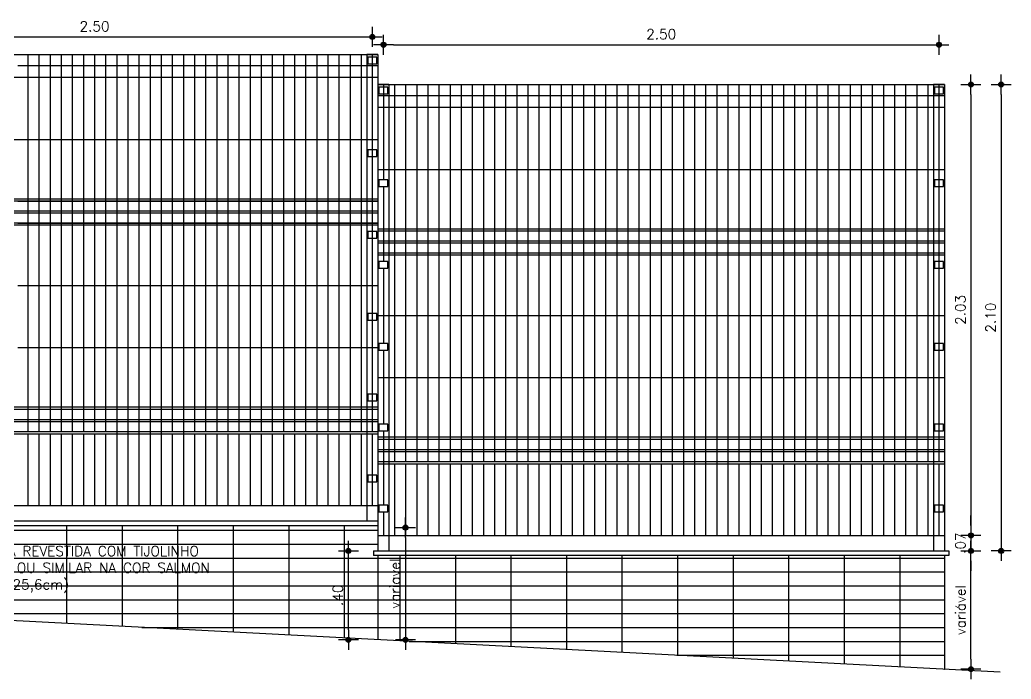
# Model space of a CAD drawing. Header units: millimetres. Extents: x 490 to 675, y -160 to -87.
# Drawn here: x 670.877 to 675.338, y -105.476 to -102.508 of the extents above; entities that cross this region are included whole.
import ezdxf

# ---------------------------------------------------------------- set-up
doc = ezdxf.new("R2010")
doc.units = ezdxf.units.MM
doc.header["$LTSCALE"] = 2.5
for name, color, linetype in [('ALAMBRADO', 2, 'Continuous'), ('COTA', 9, 'Continuous'), ('COTAS', 1, 'Continuous'), ('Hatch', 9, 'Continuous'), ('LINHA', 1, 'Continuous'), ('TEXTO', 2, 'Continuous'), ('TXAMB', 2, 'Continuous'), ('VIS', 5, 'Continuous'), ('VISTA1', 1, 'Continuous')]:
    doc.layers.add(name, color=color, linetype=linetype)
doc.styles.add('AMB25', font='ROMANS.SHX', dxfattribs={"height": 0.12})
doc.styles.add('COTA25', font='romans.shx')
doc.dimstyles.new('COTA25$0', dxfattribs={"dimtxt": 0.045, "dimasz": 0.045, "dimexe": 0.05, "dimexo": 0.95, "dimgap": 0.025, "dimtad": 1, "dimzin": 4, "dimdsep": 46, "dimtxsty": 'COTA25', "dimblk": 'bola', "dimcen": -0.1, "dimdle": 0.05, "dimse1": 1, "dimse2": 1, "dimclrd": 256, "dimclre": 3, "dimclrt": 2, "dimadec": 0, "dimazin": 0, "dimtfac": 1, "dimtix": 1, "dimtmove": 2, "dimatfit": 3, "dimldrblk": 'USERTICK', "dimfxl": 1, "dimtvp": 2.5, "dimtolj": 1, "dimtzin": 4, "dimarcsym": 0})

# ---------------------------------------------------------------- blocks, each defined once
blk = doc.blocks.new('bola')
blk.add_hatch(color=0).paths.add_polyline_path([(-0.25, 0, 1), (0.25, 0, 1)])
at = {"color": 0}
for p, q in [((0, 1), (0, 0.25)), ((-1, 0), (-0.25, 0)), ((0.25, 0), (1, 0)), ((0, -0.25), (0, -1))]:
    blk.add_line(p, q, dxfattribs=at)
blk.add_circle((0, 0), 0.25, dxfattribs=at)
blk = doc.blocks.new('*D624')
at = {"layer": 'COTA', "lineweight": -2}
blk.add_line((670.0084, -102.5846), (672.4184, -102.5846), dxfattribs=at)
at = {"layer": 'DEFPOINTS', "color": 0}
for p in [(672.4634, -102.5846), (669.9634, -102.6634), (672.4634, -102.6634)]:
    blk.add_point(p, dxfattribs=at)
at = {"layer": 'COTA', "lineweight": -2, "xscale": 0.045, "yscale": 0.045, "zscale": 0.045, "rotation": 180}
blk.add_blockref('bola', (669.9634, -102.5846), dxfattribs=at)
at = {"layer": 'COTA', "lineweight": -2, "xscale": 0.045, "yscale": 0.045, "zscale": 0.045}
blk.add_blockref('bola', (672.4634, -102.5846), dxfattribs=at)
at = {"layer": 'COTA', "color": 2, "insert": (671.2134, -102.5371), "char_height": 0.045, "attachment_point": 5, "style": 'COTA25'}
blk.add_mtext('\\A1;2.50', dxfattribs=at)
blk = doc.blocks.new('USERTICK')
at = {"color": 0}
for p, q in [((0, 1), (0, -1)), ((-1, 0), (1, 0))]:
    blk.add_line(p, q, dxfattribs=at)
blk.add_circle((0, 0), 0.25, dxfattribs=at)
blk = doc.blocks.new('*D625')
at = {"layer": 'COTA', "lineweight": -2}
blk.add_line((672.5584, -102.6197), (674.9684, -102.6197), dxfattribs=at)
at = {"layer": 'DEFPOINTS', "color": 0}
for p in [(675.0134, -102.6197), (672.5134, -102.7985), (675.0134, -102.7985)]:
    blk.add_point(p, dxfattribs=at)
at = {"layer": 'COTA', "lineweight": -2, "xscale": 0.045, "yscale": 0.045, "zscale": 0.045, "rotation": 180}
blk.add_blockref('bola', (672.5134, -102.6197), dxfattribs=at)
at = {"layer": 'COTA', "lineweight": -2, "xscale": 0.045, "yscale": 0.045, "zscale": 0.045}
blk.add_blockref('bola', (675.0134, -102.6197), dxfattribs=at)
at = {"layer": 'COTA', "color": 2, "insert": (673.7634, -102.5722), "char_height": 0.045, "attachment_point": 5, "style": 'COTA25'}
blk.add_mtext('\\A1;2.50', dxfattribs=at)
blk = doc.blocks.new('*D628')
at = {"layer": 'COTA', "lineweight": -2}
blk.add_line((675.1575, -102.8435), (675.1575, -104.7835), dxfattribs=at)
at = {"layer": 'DEFPOINTS', "color": 0}
for p in [(675.0384, -102.7985), (675.0384, -104.8285), (675.1575, -104.8285)]:
    blk.add_point(p, dxfattribs=at)
at = {"layer": 'COTA', "lineweight": -2, "xscale": 0.045, "yscale": 0.045, "zscale": 0.045}
for p, rotation in [((675.1575, -102.7985), 90), ((675.1575, -104.8285), 270)]:
    blk.add_blockref('bola', p, dxfattribs=dict(at, rotation=rotation))
at = {"layer": 'COTA', "color": 2, "insert": (675.11, -103.8135), "char_height": 0.045, "attachment_point": 5, "rotation": 90, "style": 'COTA25'}
blk.add_mtext('\\A1;2.03', dxfattribs=at)
blk = doc.blocks.new('*D620')
at = {"layer": 'COTA', "lineweight": -2}
for p, q in [((675.1575, -104.7835), (675.1575, -104.7385)), ((675.1575, -104.8285), (675.1575, -104.8985)), ((675.1575, -104.9435), (675.1575, -104.9885))]:
    blk.add_line(p, q, dxfattribs=at)
at = {"layer": 'DEFPOINTS', "color": 0}
for p in [(675.0384, -104.8285), (675.0384, -104.8985), (675.1575, -104.8985)]:
    blk.add_point(p, dxfattribs=at)
at = {"layer": 'COTA', "lineweight": -2, "xscale": 0.045, "yscale": 0.045, "zscale": 0.045}
for p, rotation in [((675.1575, -104.8285), 270), ((675.1575, -104.8985), 90)]:
    blk.add_blockref('bola', p, dxfattribs=dict(at, rotation=rotation))
at = {"layer": 'COTA', "color": 2, "insert": (675.11, -104.8635), "char_height": 0.045, "attachment_point": 5, "rotation": 90, "style": 'COTA25'}
blk.add_mtext('\\A1;.07', dxfattribs=at)
blk = doc.blocks.new('*D621')
at = {"layer": 'COTA', "lineweight": -2}
blk.add_line((675.1575, -105.3859), (675.1575, -104.9435), dxfattribs=at)
at = {"layer": 'DEFPOINTS', "color": 0}
for p in [(675.0384, -104.8985), (675.1575, -104.8985), (675.0384, -105.4309)]:
    blk.add_point(p, dxfattribs=at)
at = {"layer": 'COTA', "lineweight": -2, "xscale": 0.045, "yscale": 0.045, "zscale": 0.045}
for p, rotation in [((675.1575, -104.8985), 90), ((675.1575, -105.4309), 270)]:
    blk.add_blockref('bola', p, dxfattribs=dict(at, rotation=rotation))
at = {"layer": 'COTA', "color": 2, "insert": (675.11, -105.1647), "char_height": 0.045, "attachment_point": 5, "rotation": 90, "style": 'COTA25'}
blk.add_mtext('\\A1;variável', dxfattribs=at)
blk = doc.blocks.new('*D637')
at = {"layer": 'COTA', "lineweight": -2}
blk.add_line((672.3555, -105.2535), (672.3555, -104.9435), dxfattribs=at)
at = {"layer": 'DEFPOINTS', "color": 0}
for p in [(672.3555, -104.8985), (672.4884, -104.8985), (672.4884, -105.2985)]:
    blk.add_point(p, dxfattribs=at)
at = {"layer": 'COTA', "lineweight": -2, "xscale": 0.045, "yscale": 0.045, "zscale": 0.045}
for p, rotation in [((672.3555, -104.8985), 90), ((672.3555, -105.2985), 270)]:
    blk.add_blockref('bola', p, dxfattribs=dict(at, rotation=rotation))
at = {"layer": 'COTA', "color": 2, "insert": (672.308, -105.0985), "char_height": 0.045, "attachment_point": 5, "rotation": 90, "style": 'COTA25'}
blk.add_mtext('\\A1;.40', dxfattribs=at)
blk = doc.blocks.new('*D639')
at = {"layer": 'COTA', "lineweight": -2}
blk.add_line((675.2933, -102.8435), (675.2933, -104.8535), dxfattribs=at)
at = {"layer": 'DEFPOINTS', "color": 0}
for p in [(675.0384, -102.7985), (675.0384, -104.8985), (675.2933, -104.8985)]:
    blk.add_point(p, dxfattribs=at)
at = {"layer": 'COTA', "lineweight": -2, "xscale": 0.045, "yscale": 0.045, "zscale": 0.045}
for p, rotation in [((675.2933, -102.7985), 90), ((675.2933, -104.8985), 270)]:
    blk.add_blockref('bola', p, dxfattribs=dict(at, rotation=rotation))
at = {"layer": 'COTA', "color": 2, "insert": (675.2458, -103.8485), "char_height": 0.045, "attachment_point": 5, "rotation": 90, "style": 'COTA25'}
blk.add_mtext('\\A1;2.10', dxfattribs=at)
blk = doc.blocks.new('*D640')
at = {"layer": 'COTA', "lineweight": -2}
blk.add_line((672.6129, -104.8384), (672.6129, -105.2535), dxfattribs=at)
at = {"layer": 'DEFPOINTS', "color": 0}
for p in [(672.4884, -104.7934), (672.4884, -105.2985), (672.6129, -105.2985)]:
    blk.add_point(p, dxfattribs=at)
at = {"layer": 'COTA', "lineweight": -2, "xscale": 0.045, "yscale": 0.045, "zscale": 0.045}
for p, rotation in [((672.6129, -104.7934), 90), ((672.6129, -105.2985), 270)]:
    blk.add_blockref('bola', p, dxfattribs=dict(at, rotation=rotation))
at = {"layer": 'COTA', "color": 2, "insert": (672.5654, -105.0459), "char_height": 0.045, "attachment_point": 5, "rotation": 90, "style": 'COTA25'}
blk.add_mtext('\\A1;variavel', dxfattribs=at)

msp = doc.modelspace()

# ---------------------------------------------------------------- hatches: boundary and pattern name
at = {"layer": 'Hatch'}
h = msp.add_hatch(dxfattribs=at)
h.set_pattern_fill('GRATE', color=256, scale=2, style=0)
h.set_pattern_definition([(0, (667.338365, -105.43093), (0, 0.0625), []), (90, (667.33836, -105.43093), (-0.25, 2e-17), [])])
h.paths.add_polyline_path([(675.0384, -104.9185), (672.4884, -104.9185), (672.4884, -105.2985), (675.0384, -105.4309)])
h.paths.add_polyline_path([(672.4884, -104.9185), (672.4684, -104.9185), (672.4684, -104.8985), (672.4884, -104.8985), (672.4884, -104.7834), (669.8884, -104.7834), (669.8884, -105.1634), (672.4884, -105.2985)])
h.paths.add_polyline_path([(669.8884, -104.7634), (669.9384, -104.7634), (669.9384, -104.6509), (667.3384, -104.6509), (667.3384, -105.0309), (669.8884, -105.1634)])
h.paths.add_polyline_path([(672.6141, -105.1761), (672.6141, -104.9157), (672.5466, -104.9157), (672.5466, -105.1761)], flags=9)
h.paths.add_polyline_path([(672.3568, -105.129), (672.3568, -105.0144), (672.2893, -105.0144), (672.2893, -105.129)], flags=24)
h.paths.add_polyline_path([(669.7415, -104.9939), (669.7415, -104.8793), (669.674, -104.8793), (669.674, -104.9939)], flags=24)

# ---------------------------------------------------------------- linework, layer by layer
at = {"layer": 'ALAMBRADO'}
for p, q in [((672.4384, -102.6634), (672.4384, -104.7634)), ((672.4884, -102.6634), (672.4384, -102.6634)), ((672.4884, -102.6634), (672.4884, -104.7634)), ((672.4884, -102.7985), (672.4884, -104.8985)), ((672.5384, -102.7985), (672.4884, -102.7985)), ((672.5384, -102.7985), (672.5384, -104.8985)), ((674.9884, -102.7985), (674.9884, -104.8985)), ((675.0384, -102.7985), (674.9884, -102.7985)), ((675.0384, -102.7985), (675.0384, -104.8985)), ((672.4384, -104.7634), (672.4884, -104.7634)), ((674.9884, -104.8985), (675.0384, -104.8985))]:
    msp.add_line(p, q, dxfattribs=at)
at = {"layer": 'COTAS'}
msp.add_line((672.4684, -104.8985), (672.4684, -104.9185), dxfattribs=at)
at = {"layer": 'Hatch', "color": 250}
for p, q in [((669.9384, -102.6634), (672.4884, -102.6634)), ((670.9133, -102.6634), (670.9133, -104.1981)), ((670.9133, -102.6634), (670.9133, -104.3629)), ((670.9633, -102.6634), (670.9633, -104.3629)), ((670.9633, -102.6634), (670.9633, -104.3629)), ((671.0133, -102.6634), (671.0133, -104.3629)), ((671.0133, -102.6634), (671.0133, -104.3629)), ((671.0633, -102.6634), (671.0633, -104.3629)), ((671.0633, -102.6634), (671.0633, -104.3629)), ((671.1133, -102.6634), (671.1133, -104.3629)), ((671.1133, -102.6634), (671.1133, -104.3629)), ((671.1633, -102.6634), (671.1633, -104.3629)), ((671.2133, -102.6634), (671.2133, -104.3629)), ((671.2633, -102.6634), (671.2633, -104.3629)), ((671.3133, -102.6634), (671.3133, -104.6934)), ((671.3633, -102.6634), (671.3633, -104.6934)), ((671.4133, -102.6634), (671.4133, -104.6934)), ((671.4633, -102.6634), (671.4633, -104.6934)), ((671.5133, -102.6634), (671.5133, -104.6934)), ((671.5633, -102.6634), (671.5633, -104.3629)), ((671.6133, -102.6634), (671.6133, -104.6934)), ((671.6633, -102.6634), (671.6633, -104.3629)), ((671.7133, -102.6634), (671.7133, -104.3629)), ((671.7633, -102.6634), (671.7633, -104.3629)), ((671.8133, -102.6634), (671.8133, -104.3629)), ((671.8633, -102.6634), (671.8633, -104.3629)), ((671.9133, -102.6634), (671.9133, -104.3629)), ((671.9633, -102.6634), (671.9633, -104.3629)), ((672.0133, -102.6634), (672.0133, -104.3629)), ((672.0633, -102.6634), (672.0633, -104.3629)), ((672.1133, -102.6634), (672.1133, -104.3629)), ((672.1633, -102.6634), (672.1633, -104.3629)), ((672.2133, -102.6634), (672.2133, -104.3629)), ((672.2633, -102.6634), (672.2633, -104.3629)), ((672.3133, -102.6634), (672.3133, -104.3629)), ((672.3633, -102.6634), (672.3633, -104.3629)), ((672.4133, -102.6634), (672.4133, -104.3629)), ((672.4633, -102.6634), (672.4633, -104.3629)), ((672.4634, -102.6634), (672.4634, -103.0924)), ((670.8687, -102.7134), (672.4884, -102.7134)), ((669.9384, -102.766), (672.4884, -102.766)), ((672.4884, -102.7985), (675.0384, -102.7985)), ((672.5134, -102.7985), (672.5134, -103.2275)), ((672.5634, -102.7985), (672.5634, -104.498)), ((672.6134, -102.7985), (672.6134, -104.498)), ((672.6634, -102.7985), (672.6634, -104.498)), ((672.7134, -102.7985), (672.7134, -104.498)), ((672.7634, -102.7985), (672.7634, -104.498)), ((672.8134, -102.7985), (672.8134, -104.498)), ((672.8634, -102.7985), (672.8634, -104.498)), ((672.9134, -102.7985), (672.9134, -104.498)), ((672.9634, -102.7985), (672.9634, -104.498)), ((673.0134, -102.7985), (673.0134, -104.498)), ((673.0634, -102.7985), (673.0634, -104.498)), ((673.1134, -102.7985), (673.1134, -104.498)), ((673.1634, -102.7985), (673.1634, -104.498)), ((673.2134, -102.7985), (673.2134, -104.498)), ((673.2634, -102.7985), (673.2634, -104.498)), ((673.3134, -102.7985), (673.3134, -104.498)), ((673.3634, -102.7985), (673.3634, -104.498)), ((673.4134, -102.7985), (673.4134, -104.498)), ((673.4633, -102.7985), (673.4633, -104.3332)), ((673.4633, -102.7985), (673.4633, -104.498)), ((673.5133, -102.7985), (673.5133, -104.498)), ((673.5133, -102.7985), (673.5133, -104.498)), ((673.5633, -102.7985), (673.5633, -104.498)), ((673.5633, -102.7985), (673.5633, -104.498)), ((673.6133, -102.7985), (673.6133, -104.498)), ((673.6133, -102.7985), (673.6133, -104.498)), ((673.6633, -102.7985), (673.6633, -104.498)), ((673.6633, -102.7985), (673.6633, -104.498)), ((673.7133, -102.7985), (673.7133, -104.498)), ((673.7633, -102.7985), (673.7633, -104.498)), ((673.8133, -102.7985), (673.8133, -104.498)), ((673.8633, -102.7985), (673.8633, -104.8285)), ((673.9133, -102.7985), (673.9133, -104.8285)), ((673.9633, -102.7985), (673.9633, -104.8285)), ((674.0133, -102.7985), (674.0133, -104.8285)), ((674.0633, -102.7985), (674.0633, -104.8285)), ((674.1133, -102.7985), (674.1133, -104.498)), ((674.1633, -102.7985), (674.1633, -104.8285)), ((674.2133, -102.7985), (674.2133, -104.498)), ((674.2633, -102.7985), (674.2633, -104.498)), ((674.3133, -102.7985), (674.3133, -104.498)), ((674.3633, -102.7985), (674.3633, -104.498)), ((674.4133, -102.7985), (674.4133, -104.498)), ((674.4633, -102.7985), (674.4633, -104.498)), ((674.5133, -102.7985), (674.5133, -104.498)), ((674.5633, -102.7985), (674.5633, -104.498)), ((674.6133, -102.7985), (674.6133, -104.498)), ((674.6633, -102.7985), (674.6633, -104.498)), ((674.7133, -102.7985), (674.7133, -104.498)), ((674.7633, -102.7985), (674.7633, -104.498)), ((674.8133, -102.7985), (674.8133, -104.498)), ((674.8633, -102.7985), (674.8633, -104.498)), ((674.9133, -102.7985), (674.9133, -104.498)), ((674.9633, -102.7985), (674.9633, -104.498)), ((675.0133, -102.7985), (675.0133, -104.498)), ((675.0134, -102.7985), (675.0134, -103.2275)), ((672.4884, -102.8485), (673.4187, -102.8485)), ((673.4187, -102.8485), (675.0384, -102.8485)), ((672.4884, -102.9011), (675.0384, -102.9011)), ((669.9384, -103.046), (672.4884, -103.046)), ((672.4884, -103.1811), (675.0384, -103.1811)), ((672.5134, -103.2575), (672.5134, -103.5962)), ((672.4884, -103.3146), (669.9384, -103.3146)), ((672.4884, -103.3239), (669.9384, -103.3239)), ((670.8687, -103.3234), (672.4884, -103.3234)), ((672.4884, -103.3687), (669.9384, -103.3687)), ((672.4884, -103.378), (669.9384, -103.378)), ((672.4884, -103.4229), (669.9384, -103.4229)), ((672.4884, -103.4322), (669.9384, -103.4322)), ((670.8687, -103.4234), (672.4884, -103.4234)), ((675.0384, -103.4497), (672.4884, -103.4497)), ((672.4634, -103.4911), (672.4634, -103.8299)), ((675.0384, -103.459), (672.4884, -103.459)), ((675.0384, -103.5038), (672.4884, -103.5038)), ((675.0384, -103.5131), (672.4884, -103.5131)), ((675.0384, -103.558), (672.4884, -103.558)), ((675.0384, -103.5673), (672.4884, -103.5673)), ((672.5134, -103.6262), (672.5134, -103.965)), ((675.0134, -103.6262), (675.0134, -103.965)), ((670.8687, -103.7034), (672.4884, -103.7034)), ((672.4884, -103.8385), (673.4187, -103.8385)), ((673.4187, -103.8385), (675.0384, -103.8385)), ((672.4634, -103.8599), (672.4634, -104.1924)), ((670.8687, -103.9834), (672.4884, -103.9834)), ((672.5134, -103.995), (672.5134, -104.3275)), ((675.0134, -103.995), (675.0134, -104.3275)), ((672.4884, -104.1185), (673.4187, -104.1185)), ((673.4187, -104.1185), (675.0384, -104.1185)), ((672.4884, -104.252), (669.9384, -104.252)), ((670.9133, -104.2258), (670.9133, -104.3629)), ((672.4884, -104.2613), (669.9384, -104.2613)), ((672.4884, -104.3087), (669.9384, -104.3087)), ((672.4884, -104.318), (669.9384, -104.318)), ((672.4884, -104.3629), (669.9384, -104.3629)), ((672.4884, -104.3722), (669.9384, -104.3722)), ((670.9133, -104.3722), (670.9133, -104.6934)), ((670.9133, -104.3722), (670.9133, -104.6934)), ((670.9633, -104.3722), (670.9633, -104.6934)), ((670.9633, -104.3722), (670.9633, -104.6934)), ((671.0133, -104.3722), (671.0133, -104.6934)), ((671.0133, -104.3722), (671.0133, -104.6934)), ((671.0633, -104.3722), (671.0633, -104.6934)), ((671.0633, -104.3722), (671.0633, -104.6934)), ((671.1133, -104.3722), (671.1133, -104.6934)), ((671.1133, -104.3722), (671.1133, -104.6934)), ((671.1633, -104.3722), (671.1633, -104.6934)), ((671.2133, -104.3722), (671.2133, -104.6934)), ((671.2633, -104.3722), (671.2633, -104.6934)), ((671.5633, -104.3722), (671.5633, -104.6934)), ((671.6633, -104.3722), (671.6633, -104.6934)), ((671.7133, -104.3722), (671.7133, -104.6934)), ((671.7633, -104.3722), (671.7633, -104.6934)), ((671.8133, -104.3722), (671.8133, -104.6934)), ((671.8633, -104.3722), (671.8633, -104.6934)), ((671.9133, -104.3722), (671.9133, -104.6934)), ((671.9633, -104.3722), (671.9633, -104.6934)), ((672.0133, -104.3722), (672.0133, -104.6934)), ((672.0633, -104.3722), (672.0633, -104.6934)), ((672.1133, -104.3722), (672.1133, -104.6934)), ((672.1633, -104.3722), (672.1633, -104.6934)), ((672.2133, -104.3722), (672.2133, -104.6934)), ((672.2633, -104.3722), (672.2633, -104.6934)), ((672.3133, -104.3722), (672.3133, -104.6934)), ((672.3633, -104.3722), (672.3633, -104.6934)), ((672.4133, -104.3722), (672.4133, -104.6934)), ((672.4633, -104.3722), (672.4633, -104.6934)), ((675.0384, -104.3871), (672.4884, -104.3871)), ((672.5134, -104.3575), (672.5134, -104.6931)), ((673.4633, -104.3609), (673.4633, -104.498)), ((675.0384, -104.3964), (672.4884, -104.3964)), ((675.0384, -104.4438), (672.4884, -104.4438)), ((675.0384, -104.4531), (672.4884, -104.4531)), ((675.0384, -104.498), (672.4884, -104.498)), ((675.0384, -104.5073), (672.4884, -104.5073)), ((672.5634, -104.5073), (672.5634, -104.8285)), ((672.6134, -104.5073), (672.6134, -104.8285)), ((672.6634, -104.5073), (672.6634, -104.8285)), ((672.7134, -104.5073), (672.7134, -104.8285)), ((672.7634, -104.5073), (672.7634, -104.8285)), ((672.8134, -104.5073), (672.8134, -104.8285)), ((672.8634, -104.5073), (672.8634, -104.8285)), ((672.9134, -104.5073), (672.9134, -104.8285)), ((672.9634, -104.5073), (672.9634, -104.8285)), ((673.0134, -104.5073), (673.0134, -104.8285)), ((673.0634, -104.5073), (673.0634, -104.8285)), ((673.1134, -104.5073), (673.1134, -104.8285)), ((673.1634, -104.5073), (673.1634, -104.8285)), ((673.2134, -104.5073), (673.2134, -104.8285)), ((673.2634, -104.5073), (673.2634, -104.8285)), ((673.3134, -104.5073), (673.3134, -104.8285)), ((673.3634, -104.5073), (673.3634, -104.8285)), ((673.4134, -104.5073), (673.4134, -104.8285)), ((673.4633, -104.5073), (673.4633, -104.8285)), ((673.4633, -104.5073), (673.4633, -104.8285)), ((673.5133, -104.5073), (673.5133, -104.8285)), ((673.5133, -104.5073), (673.5133, -104.8285)), ((673.5633, -104.5073), (673.5633, -104.8285)), ((673.5633, -104.5073), (673.5633, -104.8285)), ((673.6133, -104.5073), (673.6133, -104.8285)), ((673.6133, -104.5073), (673.6133, -104.8285)), ((673.6633, -104.5073), (673.6633, -104.8285)), ((673.6633, -104.5073), (673.6633, -104.8285)), ((673.7133, -104.5073), (673.7133, -104.8285)), ((673.7633, -104.5073), (673.7633, -104.8285)), ((673.8133, -104.5073), (673.8133, -104.8285)), ((674.1133, -104.5073), (674.1133, -104.8285)), ((674.2133, -104.5073), (674.2133, -104.8285)), ((674.2633, -104.5073), (674.2633, -104.8285)), ((674.3133, -104.5073), (674.3133, -104.8285)), ((674.3633, -104.5073), (674.3633, -104.8285)), ((674.4133, -104.5073), (674.4133, -104.8285)), ((674.4633, -104.5073), (674.4633, -104.8285)), ((674.5133, -104.5073), (674.5133, -104.8285)), ((674.5633, -104.5073), (674.5633, -104.8285)), ((674.6133, -104.5073), (674.6133, -104.8285)), ((674.6633, -104.5073), (674.6633, -104.8285)), ((674.7133, -104.5073), (674.7133, -104.8285)), ((674.7633, -104.5073), (674.7633, -104.8285)), ((674.8133, -104.5073), (674.8133, -104.8285)), ((674.8633, -104.5073), (674.8633, -104.8285)), ((674.9133, -104.5073), (674.9133, -104.8285)), ((674.9633, -104.5073), (674.9633, -104.8285)), ((675.0133, -104.5073), (675.0133, -104.8285)), ((669.9384, -104.6934), (672.4884, -104.6934)), ((672.5134, -104.7231), (672.5134, -104.8285)), ((672.4884, -104.8285), (675.0384, -104.8285))]:
    msp.add_line(p, q, dxfattribs=at)
at = {"layer": 'LINHA'}
for p, q in [((672.4884, -104.6309), (672.4884, -104.6509)), ((669.8884, -104.7634), (672.4884, -104.7634)), ((669.8884, -104.7834), (672.4884, -104.7834)), ((672.4684, -104.8985), (673.4187, -104.8985)), ((675.0584, -104.9185), (672.4684, -104.9185)), ((673.4187, -104.8985), (675.0584, -104.8985)), ((675.0584, -104.8985), (675.0584, -104.9185))]:
    msp.add_line(p, q, dxfattribs=at)
at = {"layer": 'TEXTO'}
for p, q in [((672.4884, -104.9185), (672.4884, -105.2985)), ((675.0384, -104.9185), (675.0384, -105.4309))]:
    msp.add_line(p, q, dxfattribs=at)
at = {"layer": 'VIS'}
msp.add_line((675.2881, -105.4439), (666.9237, -105.0094), dxfattribs=at)
at = {"layer": 'VISTA1'}
for points in [[(672.4434, -102.7053), (672.4834, -102.7053), (672.4834, -102.6753), (672.4434, -102.6753)], [(672.4934, -102.8404), (672.5334, -102.8404), (672.5334, -102.8104), (672.4934, -102.8104)], [(674.9934, -102.8404), (675.0334, -102.8404), (675.0334, -102.8104), (674.9934, -102.8104)], [(672.4434, -103.1224), (672.4834, -103.1224), (672.4834, -103.0924), (672.4434, -103.0924)], [(672.4934, -103.2575), (672.5334, -103.2575), (672.5334, -103.2275), (672.4934, -103.2275)], [(674.9934, -103.2575), (675.0334, -103.2575), (675.0334, -103.2275), (674.9934, -103.2275)], [(672.4434, -103.4911), (672.4834, -103.4911), (672.4834, -103.4611), (672.4434, -103.4611)], [(672.4934, -103.6262), (672.5334, -103.6262), (672.5334, -103.5962), (672.4934, -103.5962)], [(674.9934, -103.6262), (675.0334, -103.6262), (675.0334, -103.5962), (674.9934, -103.5962)], [(672.4434, -103.8599), (672.4834, -103.8599), (672.4834, -103.8299), (672.4434, -103.8299)], [(672.4934, -103.995), (672.5334, -103.995), (672.5334, -103.965), (672.4934, -103.965)], [(674.9934, -103.995), (675.0334, -103.995), (675.0334, -103.965), (674.9934, -103.965)], [(672.4434, -104.2224), (672.4834, -104.2224), (672.4834, -104.1924), (672.4434, -104.1924)], [(672.4934, -104.3575), (672.5334, -104.3575), (672.5334, -104.3275), (672.4934, -104.3275)], [(674.9934, -104.3575), (675.0334, -104.3575), (675.0334, -104.3275), (674.9934, -104.3275)], [(672.4434, -104.588), (672.4834, -104.588), (672.4834, -104.558), (672.4434, -104.558)], [(672.4934, -104.7231), (672.5334, -104.7231), (672.5334, -104.6931), (672.4934, -104.6931)], [(674.9934, -104.7231), (675.0334, -104.7231), (675.0334, -104.6931), (674.9934, -104.6931)]]:
    msp.add_lwpolyline(points, close=True, dxfattribs=at)

# ---------------------------------------------------------------- texts
at = {"layer": 'TXAMB', "insert": (670.6261, -104.9819), "char_height": 0.045, "width": 1.302119, "attachment_point": 4, "style": 'AMB25'}
msp.add_mtext('MURETA REVESTIDA COM TIJOLINHO PIERINI OU SIMILAR NA COR SALMON\\P(6,5 x 25,6cm)', dxfattribs=at)

# ---------------------------------------------------------------- dimensions: what is measured, and where the dimension line sits
at = {"layer": 'COTA'}
for base, p1, p2, picture, middle in [((672.4634, -102.5846), (669.9634, -102.6634), (672.4634, -102.6634), '*D624', (671.2134, -102.5371)), ((675.0134, -102.6197), (672.5134, -102.7985), (675.0134, -102.7985), '*D625', (673.7634, -102.5722))]:
    dim = msp.add_linear_dim(base=base, p1=p1, p2=p2, dimstyle='COTA25$0', dxfattribs=at)
    dim.commit()
    dim.dimension.update_dxf_attribs({"geometry": picture, "text_midpoint": middle})
for base, p1, p2, picture, middle in [((675.1575, -104.8285), (675.0384, -102.7985), (675.0384, -104.8285), '*D628', (675.11, -103.8135)), ((675.2933, -104.8985), (675.0384, -102.7985), (675.0384, -104.8985), '*D639', (675.2458, -103.8485)), ((675.1575, -104.8985), (675.0384, -104.8285), (675.0384, -104.8985), '*D620', (675.11, -104.8635)), ((672.3555, -104.8985), (672.4884, -105.2985), (672.4884, -104.8985), '*D637', (672.308, -105.0985))]:
    dim = msp.add_linear_dim(base=base, p1=p1, p2=p2, angle=90, dimstyle='COTA25$0', dxfattribs=at)
    dim.commit()
    dim.dimension.update_dxf_attribs({"geometry": picture, "text_midpoint": middle})
for base, p1, p2, text, picture, middle in [((672.6129, -105.2985), (672.4884, -104.7934), (672.4884, -105.2985), 'variavel', '*D640', (672.5654, -105.0459)), ((675.1575, -104.8985), (675.0384, -105.4309), (675.0384, -104.8985), 'variável', '*D621', (675.11, -105.1647))]:
    dim = msp.add_linear_dim(base=base, p1=p1, p2=p2, angle=90, text=text, dimstyle='COTA25$0', dxfattribs=at)
    dim.commit()
    dim.dimension.update_dxf_attribs({"geometry": picture, "text_midpoint": middle})

doc.saveas('drawing.dxf')
